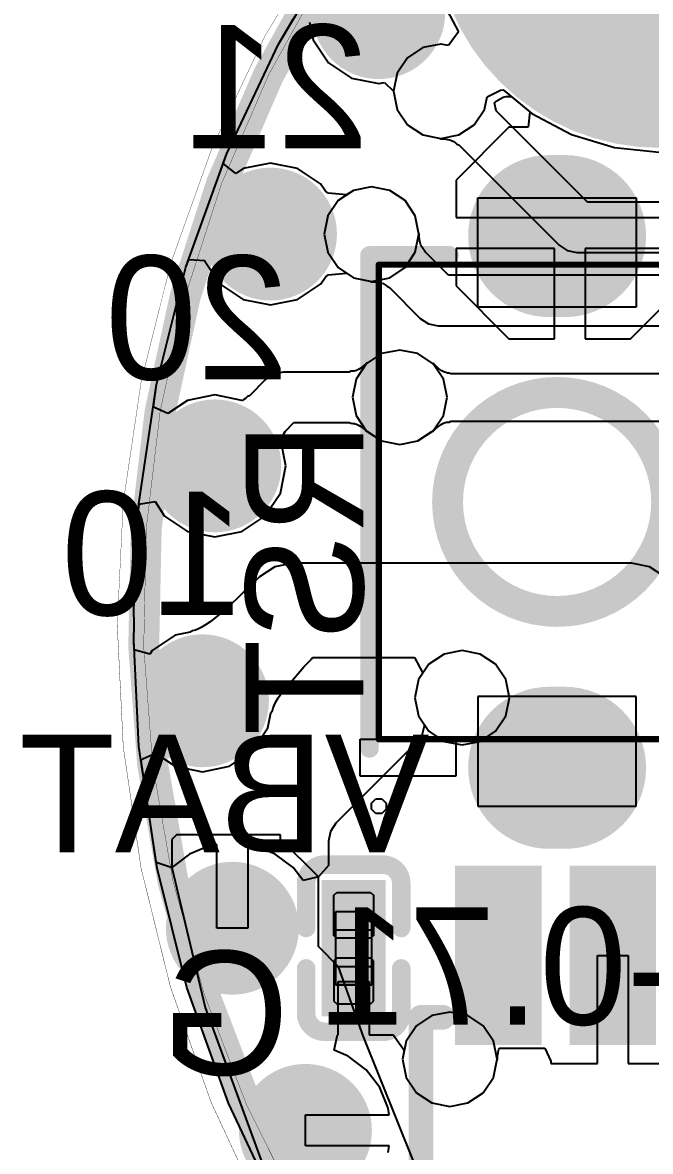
# Model space of a CAD drawing. Header units: millimetres. Extents: x 68 to 210, y 61 to 114.
# Drawn here: x 68.35 to 73.5, y 76.76 to 86.04 of the extents above; entities that cross this region are included whole.
import ezdxf

# ---------------------------------------------------------------- set-up
doc = ezdxf.new("R2010")
doc.units = ezdxf.units.MM
for name, color, linetype in [('BottomLayer', 5, 'Continuous'), ('BottomOverlay', 54, 'Continuous'), ('BottomPaste', 16, 'Continuous'), ('BottomSolder', 6, 'Continuous'), ('KeepOutLayer', 6, 'Continuous'), ('Mechanical15', 56, 'Continuous'), ('Mechanical4', 56, 'Continuous'), ('Mechanical5', 56, 'Continuous'), ('MidLayer1', 16, 'Continuous'), ('MidLayer2', 76, 'Continuous'), ('MultiLayer', 9, 'Continuous'), ('TopLayer', 1, 'Continuous'), ('TopOverlay', 2, 'Continuous'), ('TopSolder', 216, 'Continuous')]:
    doc.layers.add(name, color=color, linetype=linetype)

msp = doc.modelspace()

# ---------------------------------------------------------------- linework, layer by layer
at = {"layer": 'BottomLayer'}
for p, q in [((70.4489, 85.8635), (70.5711, 86.0675)), ((70.7053, 86.0442), (70.7341, 85.8994)), ((70.0242, 84.9656), (70.4489, 85.8635)), ((70.7341, 85.8994), (70.8604, 85.7104)), ((70.8604, 85.7104), (71.0494, 85.5841)), ((71.0494, 85.5841), (71.2724, 85.5397)), ((71.2724, 85.5397), (71.3212, 85.5494)), ((71.3212, 85.5494), (71.3945, 85.4761)), ((71.3945, 85.4761), (71.424, 85.3274)), ((72.1626, 85.4318), (72.274, 85.4863)), ((72.274, 85.4863), (72.2935, 85.4883)), ((72.2935, 85.4883), (72.5131, 85.308)), ((72.1418, 85.3274), (72.1626, 85.4318)), ((71.424, 85.3274), (71.5083, 85.2014)), ((72.0576, 85.2014), (72.1418, 85.3274)), ((72.5131, 85.308), (72.4997, 85.181)), ((71.5083, 85.2014), (71.6343, 85.1172)), ((72.3426, 85.181), (71.9081, 84.7465)), ((71.9316, 85.1172), (72.0576, 85.2014)), ((72.4997, 85.181), (72.3426, 85.181)), ((71.6343, 85.1172), (71.7829, 85.0876)), ((71.7829, 85.0876), (71.9316, 85.1172)), ((69.9946, 84.8829), (70.0242, 84.9656)), ((70.1001, 84.8006), (69.9946, 84.8829)), ((70.1604, 84.8409), (70.1001, 84.8006)), ((70.3834, 84.8853), (70.1604, 84.8409)), ((70.6064, 84.8409), (70.3834, 84.8853)), ((70.7954, 84.7146), (70.6064, 84.8409)), ((70.8342, 84.6566), (70.7954, 84.7146)), ((71.9081, 84.7465), (71.9081, 84.439)), ((70.8343, 84.6565), (70.8342, 84.6566)), ((70.8587, 84.6382), (70.8343, 84.6565)), ((71.0089, 84.6238), (70.8587, 84.6382)), ((71.0653, 84.6615), (71.0089, 84.6238)), ((71.214, 84.6911), (71.0653, 84.6615)), ((71.3626, 84.6615), (71.214, 84.6911)), ((71.4887, 84.5773), (71.3626, 84.6615)), ((71.5729, 84.4513), (71.4887, 84.5773)), ((71.6024, 84.3026), (71.5729, 84.4513)), ((71.9081, 84.439), (72.8421, 84.439)), ((72.8421, 84.439), (73.7761, 84.439)), ((71.5729, 84.1539), (71.6024, 84.3026)), ((71.4887, 84.0279), (71.5729, 84.1539)), ((72.7151, 84.185), (71.9081, 84.185)), ((71.9081, 84.185), (71.9081, 83.8775)), ((72.7151, 83.443), (72.7151, 84.185)), ((73.7761, 84.185), (72.9691, 84.185)), ((72.9691, 84.185), (72.9691, 83.443)), ((69.6896, 84.0304), (69.7126, 84.0947)), ((69.7126, 84.0947), (69.844, 84.085)), ((69.844, 84.085), (69.8451, 84.0796)), ((69.8451, 84.0796), (69.9714, 83.8906)), ((69.4483, 83.067), (69.6896, 84.0304)), ((70.8343, 83.9487), (70.8587, 83.967)), ((70.8587, 83.967), (71.0089, 83.9814)), ((71.0089, 83.9814), (71.0653, 83.9437)), ((71.3626, 83.9437), (71.4887, 84.0279)), ((69.9714, 83.8906), (70.1604, 83.7643)), ((70.6064, 83.7643), (70.7954, 83.8906)), ((70.7954, 83.8906), (70.8342, 83.9486)), ((70.8342, 83.9486), (70.8343, 83.9487)), ((71.0653, 83.9437), (71.214, 83.9141)), ((71.214, 83.9141), (71.3626, 83.9437)), ((71.9081, 83.8775), (72.3426, 83.443)), ((73.3416, 83.443), (73.7761, 83.8775)), ((70.1604, 83.7643), (70.3834, 83.7199)), ((70.3834, 83.7199), (70.6064, 83.7643)), ((72.3426, 83.443), (72.7151, 83.443)), ((72.9691, 83.443), (73.3416, 83.443)), ((71.2965, 83.3204), (71.1811, 83.2433)), ((71.4451, 83.3499), (71.2965, 83.3204)), ((71.5938, 83.3204), (71.4451, 83.3499)), ((71.7198, 83.2362), (71.5938, 83.3204)), ((71.1514, 83.222), (71.1379, 83.2105)), ((71.1684, 83.2383), (71.1514, 83.222)), ((71.1811, 83.2433), (71.1684, 83.2383)), ((71.804, 83.1101), (71.7198, 83.2362)), ((70.4108, 83.1529), (70.3436, 83.108)), ((70.4901, 83.1687), (70.4108, 83.1529)), ((71.0307, 83.1687), (70.4901, 83.1687)), ((71.0442, 83.175), (71.0307, 83.1687)), ((71.0606, 83.1757), (71.0442, 83.175)), ((71.0705, 83.1771), (71.0606, 83.1757)), ((71.0805, 83.1794), (71.0705, 83.1771)), ((71.0908, 83.1827), (71.0805, 83.1794)), ((71.1015, 83.1873), (71.0908, 83.1827)), ((71.1129, 83.1933), (71.1015, 83.1873)), ((71.1251, 83.201), (71.1129, 83.1933)), ((71.1379, 83.2105), (71.1251, 83.201)), ((69.4219, 82.8891), (69.4483, 83.067)), ((70.3436, 83.108), (70.21, 82.9744)), ((70.3436, 83.108), (70.3436, 83.108)), ((71.8336, 82.9615), (71.804, 83.1101)), ((69.9262, 82.9803), (69.7032, 82.9359)), ((70.1492, 82.9359), (69.9262, 82.9803)), ((70.1657, 82.9421), (70.1556, 82.9349)), ((70.1781, 82.9525), (70.1657, 82.9421)), ((70.1952, 82.9687), (70.1781, 82.9525)), ((70.21, 82.9744), (70.1952, 82.9687)), ((71.804, 82.8128), (71.8336, 82.9615)), ((69.4427, 82.8711), (69.4219, 82.8891)), ((69.5411, 82.8277), (69.4427, 82.8711)), ((69.7032, 82.9359), (69.5411, 82.8277)), ((70.153, 82.9334), (70.1492, 82.9359)), ((70.1556, 82.9349), (70.153, 82.9334)), ((70.503, 82.6814), (70.5759, 82.7543)), ((70.5759, 82.7543), (71.0307, 82.7543)), ((71.0307, 82.7543), (71.0442, 82.748)), ((71.7198, 82.6868), (71.804, 82.8128)), ((70.4811, 82.6495), (70.4973, 82.6666)), ((70.4973, 82.6666), (70.503, 82.6814)), ((71.0442, 82.748), (71.0606, 82.7472)), ((71.0606, 82.7472), (71.0705, 82.7459)), ((71.0705, 82.7459), (71.0805, 82.7436)), ((71.0805, 82.7436), (71.0908, 82.7402)), ((71.0908, 82.7402), (71.1015, 82.7356)), ((71.1015, 82.7356), (71.1129, 82.7296)), ((71.1129, 82.7296), (71.125, 82.722)), ((71.125, 82.722), (71.1379, 82.7125)), ((71.1379, 82.7125), (71.1515, 82.701)), ((71.1515, 82.701), (71.1684, 82.6846)), ((71.1684, 82.6846), (71.1811, 82.6796)), ((71.1811, 82.6796), (71.2965, 82.6026)), ((71.5938, 82.6026), (71.7198, 82.6868)), ((70.462, 82.6244), (70.4635, 82.627)), ((70.4645, 82.6206), (70.462, 82.6244)), ((70.4635, 82.627), (70.4707, 82.6371)), ((70.5089, 82.3976), (70.4645, 82.6206)), ((70.4707, 82.6371), (70.4811, 82.6495)), ((71.2965, 82.6026), (71.4451, 82.573)), ((71.4451, 82.573), (71.5938, 82.6026)), ((70.4645, 82.1746), (70.5089, 82.3976)), ((69.3181, 82.0868), (69.4354, 82.1035)), ((69.4354, 82.1035), (69.5142, 81.9856)), ((70.3382, 81.9856), (70.4645, 82.1746)), ((69.26, 81.2194), (69.302, 82.0745)), ((69.302, 82.0745), (69.3181, 82.0868)), ((69.5142, 81.9856), (69.7032, 81.8593)), ((70.1492, 81.8593), (70.3382, 81.9856)), ((69.7032, 81.8593), (69.9262, 81.8149)), ((69.9262, 81.8149), (70.1492, 81.8593)), ((70.419, 81.5692), (70.293, 81.485)), ((70.5677, 81.5988), (70.419, 81.5692)), ((73.3487, 81.5988), (70.5677, 81.5988)), ((73.4974, 81.5692), (73.3487, 81.5988)), ((73.6234, 81.485), (73.4974, 81.5692)), ((70.293, 81.485), (70.173, 81.365)), ((70.166, 81.3622), (70.1022, 81.2997)), ((70.173, 81.365), (70.166, 81.3622)), ((70.1022, 81.2997), (69.9872, 81.195)), ((69.2638, 81.0932), (69.26, 81.2194)), ((69.9872, 81.195), (69.8893, 81.1171)), ((69.2605, 80.9657), (69.264, 81.0927)), ((69.264, 81.0927), (69.2638, 81.0932)), ((69.264, 81.0927), (69.264, 81.0927)), ((69.8497, 81.0899), (69.8147, 81.069)), ((69.8893, 81.1171), (69.8497, 81.0899)), ((69.6016, 81.0055), (69.4126, 80.8792)), ((69.7249, 81.0301), (69.6016, 81.0055)), ((69.744, 81.0431), (69.7249, 81.0301)), ((69.7667, 81.0479), (69.744, 81.0431)), ((69.7866, 81.0552), (69.7667, 81.0479)), ((69.8147, 81.069), (69.7866, 81.0552)), ((69.2644, 80.8861), (69.2605, 80.9657)), ((69.3933, 80.8504), (69.2644, 80.8861)), ((69.4126, 80.8792), (69.3933, 80.8504)), ((70.6585, 80.7462), (70.7196, 80.8086)), ((70.7196, 80.8086), (70.7224, 80.8156)), ((70.7224, 80.8156), (70.7286, 80.8218)), ((70.7286, 80.8218), (71.5672, 80.8218)), ((71.5672, 80.8218), (71.6351, 80.6948)), ((70.4731, 80.5298), (70.6585, 80.7462)), ((71.5993, 80.6413), (71.5697, 80.4926)), ((71.6351, 80.6948), (71.5993, 80.6413)), ((70.4473, 80.4923), (70.4731, 80.5298)), ((70.4126, 80.4292), (70.4264, 80.4573)), ((70.4264, 80.4573), (70.4473, 80.4923)), ((71.5697, 80.4926), (71.5993, 80.3439)), ((70.3629, 80.2442), (70.3875, 80.3675)), ((70.3875, 80.3675), (70.4005, 80.3866)), ((70.4005, 80.3866), (70.4053, 80.4093)), ((70.4053, 80.4093), (70.4126, 80.4292)), ((71.5993, 80.3439), (71.6489, 80.2697)), ((71.6489, 80.2697), (71.6196, 80.1501)), ((70.2366, 80.0552), (70.3629, 80.2442)), ((71.5483, 80.0887), (70.9204, 79.4607)), ((71.6039, 80.1258), (71.5483, 80.0887)), ((71.5483, 80.0887), (71.5483, 80.0887)), ((71.6095, 80.1323), (71.6039, 80.1258)), ((71.6196, 80.1501), (71.6095, 80.1323)), ((69.3208, 79.9754), (69.3401, 79.9922)), ((69.445, 79.138), (69.3208, 79.9754)), ((69.3401, 79.9922), (69.44, 80.0368)), ((69.44, 80.0368), (69.6016, 79.9289)), ((70.0476, 79.9289), (70.2366, 80.0552)), ((69.6016, 79.9289), (69.8246, 79.8845)), ((69.8246, 79.8845), (70.0476, 79.9289)), ((70.9204, 79.4607), (70.8755, 79.3935)), ((69.6112, 79.3648), (69.5746, 79.3282)), ((69.5746, 79.3282), (69.5746, 79.0973)), ((70.4672, 79.3648), (69.6112, 79.3648)), ((70.4672, 79.33), (70.4672, 79.3648)), ((70.7779, 79.0194), (70.4672, 79.33)), ((70.8755, 79.3935), (70.8597, 79.3142)), ((69.8886, 79.2783), (69.7187, 79.2079)), ((69.944, 79.2856), (69.8886, 79.2783)), ((69.944, 78.5978), (69.944, 79.2856)), ((70.2533, 79.2783), (70.198, 79.2856)), ((70.198, 79.2856), (70.198, 78.5978)), ((70.4232, 79.2079), (70.2533, 79.2783)), ((70.8597, 79.3142), (70.8597, 79.3142)), ((70.8597, 79.3142), (70.8597, 79.1125)), ((69.5685, 79.0973), (69.445, 79.138)), ((69.7187, 79.2079), (69.5737, 79.0966)), ((70.5692, 79.0959), (70.4232, 79.2079)), ((69.5737, 79.0966), (69.5685, 79.0973)), ((69.5746, 79.0973), (69.8475, 77.9475)), ((70.6509, 78.9894), (70.5692, 79.0959)), ((70.8597, 79.1125), (70.7779, 79.0194)), ((70.7779, 79.0194), (70.6509, 78.9894)), ((70.7779, 78.4471), (70.7779, 79.0194)), ((70.198, 78.5978), (69.944, 78.5978)), ((70.9434, 78.2816), (70.7779, 78.4471)), ((73.0682, 77.4852), (73.0682, 78.3742)), ((73.0682, 78.3742), (73.3222, 78.3742)), ((73.3222, 78.3742), (73.3222, 77.4852)), ((71.1454, 77.7138), (70.9434, 78.2816)), ((70.9399, 77.7215), (70.9399, 78.1597)), ((70.9399, 78.1597), (71.1939, 78.1597)), ((71.1939, 78.1597), (71.1939, 77.7215)), ((69.8475, 77.9475), (70.3224, 76.6445)), ((70.9074, 77.5945), (70.9327, 77.7215)), ((70.9327, 77.7215), (70.9399, 77.7215)), ((71.5645, 76.6699), (71.1454, 77.7138)), ((71.1939, 77.7215), (71.3884, 77.7215)), ((71.3884, 77.7215), (71.3929, 77.7194)), ((71.3929, 77.7194), (71.4828, 77.5945)), ((71.0227, 77.5467), (70.9074, 77.5945)), ((71.4828, 77.5945), (71.4681, 77.5208)), ((72.2485, 77.5443), (72.2499, 77.5619)), ((72.2499, 77.5619), (72.2523, 77.5777)), ((72.2523, 77.5777), (72.2555, 77.5918)), ((72.2555, 77.5918), (72.2593, 77.6041)), ((72.2593, 77.6041), (72.2611, 77.6087)), ((72.2611, 77.6087), (72.267, 77.6121)), ((72.267, 77.6121), (72.2673, 77.6122)), ((72.2673, 77.6122), (72.6364, 77.6122)), ((72.6364, 77.6122), (72.6872, 77.5063)), ((71.1686, 77.4348), (71.0227, 77.5467)), ((71.4681, 77.5208), (71.4977, 77.3721)), ((72.2155, 77.3721), (72.2426, 77.5082)), ((72.2426, 77.5082), (72.248, 77.5207)), ((72.248, 77.5207), (72.2485, 77.5443)), ((72.6872, 77.5063), (72.6872, 77.4852)), ((72.6872, 77.4852), (73.0682, 77.4852)), ((73.3222, 77.4852), (73.7032, 77.4852)), ((71.2806, 77.2889), (71.1686, 77.4348)), ((71.4977, 77.3721), (71.5819, 77.2461)), ((72.1313, 77.2461), (72.2155, 77.3721)), ((71.3509, 77.1189), (71.2806, 77.2889)), ((71.5819, 77.2461), (71.7079, 77.1619)), ((72.0053, 77.1619), (72.1313, 77.2461)), ((71.3582, 77.0636), (71.3509, 77.1189)), ((71.7079, 77.1619), (71.8566, 77.1323)), ((71.8566, 77.1323), (72.0053, 77.1619)), ((70.6704, 76.8096), (70.6704, 77.0636)), ((70.6704, 77.0636), (71.3582, 77.0636)), ((71.3582, 76.8096), (70.6704, 76.8096)), ((71.3509, 76.7543), (71.3582, 76.8096))]:
    msp.add_line(p, q, dxfattribs=at)
for points, const_width in [([(72.7023, 86.8628, 1), (74.4523, 86.8628, 1)], 1.75), ([(71.0502, 86.1224, 1), (71.4946, 86.1224, 1)], 0.4445), ([(72.3654, 84.2861, 1), (72.9804, 84.2861, 1)], 0.615), ([(72.4954, 84.2861, 1), (73.1104, 84.2861, 1)], 0.615), ([(70.1611, 84.3026, 1), (70.6056, 84.3026, 1)], 0.4445), ([(69.7039, 82.3976, 1), (70.1484, 82.3976, 1)], 0.4445), ([(69.6024, 80.4672, 1), (70.0468, 80.4672, 1)], 0.4445), ([(72.3654, 79.9163, 1), (72.9804, 79.9163, 1)], 0.615), ([(72.4954, 79.9163, 1), (73.1104, 79.9163, 1)], 0.615), ([(69.8487, 78.5978, 1), (70.2932, 78.5978, 1)], 0.4445), ([(70.4482, 76.9366, 1), (70.8927, 76.9366, 1)], 0.4445)]:
    msp.add_lwpolyline(points, format="xyb", close=True, dxfattribs=dict(at, const_width=const_width))
at = {"layer": 'BottomLayer', "const_width": 1.23}
for points in [[(72.8029, 84.2861), (72.6729, 84.2861)], [(72.8029, 79.9163), (72.6729, 79.9163)]]:
    msp.add_lwpolyline(points, dxfattribs=at)
at = {"layer": 'BottomLayer'}
for points in [[(72.5094, 79.0092), (72.0014, 79.0092), (72.5094, 77.7392), (72.0014, 77.7392)], [(73.4492, 79.0092), (72.9412, 79.0092), (73.4492, 77.7392), (72.9412, 77.7392)], [(71.2289, 78.5239), (71.2289, 78.8924), (70.9049, 78.5239), (70.9049, 78.8924)], [(71.2289, 77.9755), (71.2289, 78.3439), (70.9049, 77.9755), (70.9049, 78.3439)]]:
    msp.add_solid(points, dxfattribs=at)
at = {"layer": 'BottomOverlay'}
for p, q in [((71.1205, 79.8464), (71.1205, 80.1512)), ((71.1205, 80.1512), (71.9055, 80.1512)), ((71.9055, 80.1512), (71.9055, 79.8464)), ((71.9055, 79.8464), (71.1205, 79.8464))]:
    msp.add_line(p, q, dxfattribs=at)
for points, const_width in [([(71.1967, 80.075), (71.1967, 84.1274)], 0.1524), ([(71.1967, 84.1274), (71.8547, 84.1274)], 0.1524), ([(70.8287, 79.121), (71.3051, 79.121)], 0.1524), ([(70.6763, 78.6001), (70.6763, 78.9686)], 0.1524), ([(71.4575, 78.6001), (71.4575, 78.9686)], 0.1524), ([(70.6763, 77.8993), (70.6763, 78.2677)], 0.1524), ([(71.4575, 77.8993), (71.4575, 78.2677)], 0.1524), ([(71.6204, 77.8662), (71.7982, 77.8662)], 0.2032), ([(71.6204, 76.2722), (71.6204, 77.8662)], 0.2032), ([(70.8287, 77.7469), (71.3051, 77.7469)], 0.1524)]:
    msp.add_lwpolyline(points, dxfattribs=dict(at, const_width=const_width))
for points, const_width in [([(71.1586, 84.1274, 1), (71.2348, 84.1274, 1)], 0.0762), ([(71.1586, 84.1274, 1), (71.2348, 84.1274, 1)], 0.0762), ([(71.8166, 84.1274, 1), (71.8928, 84.1274, 1)], 0.0762), ([(73.6379, 82.1013, 1), (71.8379, 82.1013, 1)], 0.254), ([(71.7744, 82.1013, 1), (71.9014, 82.1013, 1)], 0.127), ([(71.1586, 80.075, 1), (71.2348, 80.075, 1)], 0.0762), ([(70.7906, 79.121, 1), (70.8668, 79.121, 1)], 0.0762), ([(70.7906, 79.121, 1), (70.8668, 79.121, 1)], 0.0762), ([(71.267, 79.121, 1), (71.3432, 79.121, 1)], 0.0762), ([(71.267, 79.121, 1), (71.3432, 79.121, 1)], 0.0762), ([(70.6382, 78.9686, 1), (70.7144, 78.9686, 1)], 0.0762), ([(70.6382, 78.9686, 1), (70.7144, 78.9686, 1)], 0.0762), ([(71.4194, 78.9686, 1), (71.4956, 78.9686, 1)], 0.0762), ([(71.4194, 78.9686, 1), (71.4956, 78.9686, 1)], 0.0762), ([(70.6382, 78.6001, 1), (70.7144, 78.6001, 1)], 0.0762), ([(71.4194, 78.6001, 1), (71.4956, 78.6001, 1)], 0.0762), ([(70.6382, 78.2677, 1), (70.7144, 78.2677, 1)], 0.0762), ([(71.4194, 78.2677, 1), (71.4956, 78.2677, 1)], 0.0762), ([(70.6382, 77.8993, 1), (70.7144, 77.8993, 1)], 0.0762), ([(70.6382, 77.8993, 1), (70.7144, 77.8993, 1)], 0.0762), ([(71.4194, 77.8993, 1), (71.4956, 77.8993, 1)], 0.0762), ([(71.4194, 77.8993, 1), (71.4956, 77.8993, 1)], 0.0762), ([(71.5696, 77.8662, 1), (71.6712, 77.8662, 1)], 0.1016), ([(71.5696, 77.8662, 1), (71.6712, 77.8662, 1)], 0.1016), ([(71.7474, 77.8662, 1), (71.849, 77.8662, 1)], 0.1016), ([(70.7906, 77.7469, 1), (70.8668, 77.7469, 1)], 0.0762), ([(70.7906, 77.7469, 1), (70.8668, 77.7469, 1)], 0.0762), ([(71.267, 77.7469, 1), (71.3432, 77.7469, 1)], 0.0762), ([(71.267, 77.7469, 1), (71.3432, 77.7469, 1)], 0.0762)]:
    msp.add_lwpolyline(points, format="xyb", close=True, dxfattribs=dict(at, const_width=const_width))
at = {"layer": 'BottomOverlay', "const_width": 0.1524}
for points in [[(70.6763, 78.9686, -0.414214), (70.8287, 79.121)], [(71.3051, 79.121, -0.414214), (71.4575, 78.9686)], [(70.8287, 77.7469, -0.414214), (70.6763, 77.8993)], [(71.4575, 77.8993, -0.414214), (71.3051, 77.7469)]]:
    msp.add_lwpolyline(points, format="xyb", dxfattribs=at)
at = {"layer": 'BottomPaste'}
for p, q in [((70.9049, 78.8684), (70.9289, 78.8924)), ((70.9049, 78.5389), (70.9049, 78.8684)), ((70.9289, 78.8924), (71.2049, 78.8924)), ((71.2049, 78.8924), (71.2289, 78.8684)), ((71.2289, 78.8684), (71.2289, 78.5389)), ((70.9289, 78.5149), (70.9049, 78.5389)), ((71.2049, 78.5149), (70.9289, 78.5149)), ((71.2289, 78.5389), (71.2049, 78.5149)), ((70.9289, 78.3529), (70.9049, 78.3289)), ((70.9049, 78.3289), (70.9049, 77.9995)), ((71.2049, 78.3529), (70.9289, 78.3529)), ((71.2289, 78.3289), (71.2049, 78.3529)), ((71.2289, 77.9995), (71.2289, 78.3289)), ((70.9049, 77.9995), (70.9289, 77.9755)), ((70.9289, 77.9755), (71.2049, 77.9755)), ((71.2049, 77.9755), (71.2289, 77.9995))]:
    msp.add_line(p, q, dxfattribs=at)
for points, const_width in [([(71.0502, 86.1224, 1), (71.4946, 86.1224, 1)], 0.4445), ([(72.3654, 84.2861, 1), (72.9804, 84.2861, 1)], 0.615), ([(72.4954, 84.2861, 1), (73.1104, 84.2861, 1)], 0.615), ([(70.1611, 84.3026, 1), (70.6056, 84.3026, 1)], 0.4445), ([(69.7039, 82.3976, 1), (70.1484, 82.3976, 1)], 0.4445), ([(69.6024, 80.4672, 1), (70.0468, 80.4672, 1)], 0.4445), ([(72.3654, 79.9163, 1), (72.9804, 79.9163, 1)], 0.615), ([(72.4954, 79.9163, 1), (73.1104, 79.9163, 1)], 0.615), ([(69.8487, 78.5978, 1), (70.2932, 78.5978, 1)], 0.4445), ([(70.4482, 76.9366, 1), (70.8927, 76.9366, 1)], 0.4445)]:
    msp.add_lwpolyline(points, format="xyb", close=True, dxfattribs=dict(at, const_width=const_width))
at = {"layer": 'BottomPaste', "const_width": 1.23}
for points in [[(72.8029, 84.2861), (72.6729, 84.2861)], [(72.8029, 79.9163), (72.6729, 79.9163)]]:
    msp.add_lwpolyline(points, dxfattribs=at)
at = {"layer": 'BottomPaste'}
for points in [[(72.5094, 79.0092), (72.0014, 79.0092), (72.5094, 77.7392), (72.0014, 77.7392)], [(73.4492, 79.0092), (72.9412, 79.0092), (73.4492, 77.7392), (72.9412, 77.7392)], [(71.2289, 78.5239), (71.2289, 78.8924), (70.9049, 78.5239), (70.9049, 78.8924)], [(71.2289, 77.9755), (71.2289, 78.3439), (70.9049, 77.9755), (70.9049, 78.3439)]]:
    msp.add_solid(points, dxfattribs=at)
at = {"layer": 'BottomSolder'}
for points, const_width in [([(72.6515, 86.8628, 1), (74.5031, 86.8628, 1)], 1.8516), ([(70.9993, 86.1224, 1), (71.5455, 86.1224, 1)], 0.5461), ([(72.34, 84.2861, 1), (73.0058, 84.2861, 1)], 0.6658), ([(72.47, 84.2861, 1), (73.1358, 84.2861, 1)], 0.6658), ([(70.1103, 84.3026, 1), (70.6564, 84.3026, 1)], 0.5461), ([(69.6531, 82.3976, 1), (70.1992, 82.3976, 1)], 0.5461), ([(69.5515, 80.4672, 1), (70.0977, 80.4672, 1)], 0.5461), ([(72.34, 79.9163, 1), (73.0058, 79.9163, 1)], 0.6658), ([(72.47, 79.9163, 1), (73.1358, 79.9163, 1)], 0.6658), ([(69.7979, 78.5978, 1), (70.344, 78.5978, 1)], 0.5461), ([(70.3974, 76.9366, 1), (70.9435, 76.9366, 1)], 0.5461)]:
    msp.add_lwpolyline(points, format="xyb", close=True, dxfattribs=dict(at, const_width=const_width))
at = {"layer": 'BottomSolder', "const_width": 1.3316}
for points in [[(72.8029, 84.2861), (72.6729, 84.2861)], [(72.8029, 79.9163), (72.6729, 79.9163)]]:
    msp.add_lwpolyline(points, dxfattribs=at)
at = {"layer": 'BottomSolder'}
for points in [[(72.611, 79.1108), (71.8998, 79.1108), (72.611, 77.6376), (71.8998, 77.6376)], [(73.5508, 79.1108), (72.8396, 79.1108), (73.5508, 77.6376), (72.8396, 77.6376)], [(71.3305, 78.4223), (71.3305, 78.994), (70.8033, 78.4223), (70.8033, 78.994)], [(71.3305, 77.8739), (71.3305, 78.4455), (70.8033, 77.8739), (70.8033, 78.4455)]]:
    msp.add_solid(points, dxfattribs=at)
at = {"layer": 'KeepOutLayer'}
for points, const_width in [([(69.125, 81.0924, -1), (89.625, 81.0924)], 0.00254), ([(71.4228, 74.5715, -0.170555), (69.125, 81.0926)], 0.003)]:
    msp.add_lwpolyline(points, format="xyb", dxfattribs=dict(at, const_width=const_width))
for points, const_width in [([(69.1243, 81.0926, 1), (69.1257, 81.0926, 1)], 0.0015), ([(69.1244, 81.0924, 1), (69.1256, 81.0924, 1)], 0.00127)]:
    msp.add_lwpolyline(points, format="xyb", close=True, dxfattribs=dict(at, const_width=const_width))
at = {"layer": 'Mechanical15'}
for p, q in [((72.0879, 83.7012), (72.0879, 84.6012)), ((72.0879, 84.6012), (73.3879, 84.6012)), ((73.3879, 84.6012), (73.3879, 83.7012)), ((73.3879, 83.7012), (72.0879, 83.7012)), ((72.0879, 80.5012), (72.0879, 79.6012)), ((73.3879, 80.5012), (72.0879, 80.5012)), ((73.3879, 79.6012), (73.3879, 80.5012)), ((71.2128, 79.626), (71.248, 79.6611)), ((71.2128, 79.5763), (71.2128, 79.626)), ((71.248, 79.6611), (71.2977, 79.6611)), ((71.2977, 79.6611), (71.3328, 79.626)), ((71.3328, 79.626), (71.3328, 79.5763)), ((72.0879, 79.6012), (73.3879, 79.6012)), ((71.248, 79.5411), (71.2128, 79.5763)), ((71.2977, 79.5411), (71.248, 79.5411)), ((71.3328, 79.5763), (71.2977, 79.5411))]:
    msp.add_line(p, q, dxfattribs=at)
at = {"layer": 'Mechanical15', "const_width": 0.0508}
for points in [[(71.2729, 84.0512), (74.2029, 84.0512)], [(71.2729, 80.1512), (71.2729, 84.0512)], [(71.2729, 80.1512), (74.2029, 80.1512)]]:
    msp.add_lwpolyline(points, dxfattribs=at)
at = {"layer": 'Mechanical15', "const_width": 0.0254}
for points in [[(71.2602, 84.0512, 1), (71.2856, 84.0512, 1)], [(71.2602, 84.0512, 1), (71.2856, 84.0512, 1)], [(71.2602, 80.1512, 1), (71.2856, 80.1512, 1)], [(71.2602, 80.1512, 1), (71.2856, 80.1512, 1)]]:
    msp.add_lwpolyline(points, format="xyb", close=True, dxfattribs=at)
at = {"layer": 'Mechanical4'}
for p, q in [((71.2169, 78.7339), (70.9169, 78.7339)), ((70.9169, 78.7339), (70.9169, 78.1339)), ((71.2169, 78.1339), (71.2169, 78.7339)), ((70.9169, 78.1339), (71.2169, 78.1339))]:
    msp.add_line(p, q, dxfattribs=at)
at = {"layer": 'Mechanical5'}
for p, q in [((71.2169, 78.7339), (70.9169, 78.7339)), ((70.9169, 78.7339), (70.9169, 78.5839)), ((71.2169, 78.5839), (71.2169, 78.7339)), ((70.9169, 78.5839), (71.2169, 78.5839)), ((70.9169, 78.1339), (70.9169, 78.2839)), ((70.9169, 78.2839), (71.2169, 78.2839)), ((71.2169, 78.2839), (71.2169, 78.1339)), ((71.2169, 78.1339), (70.9169, 78.1339))]:
    msp.add_line(p, q, dxfattribs=at)
at = {"layer": 'MidLayer1'}
for p, q in [((70.4489, 85.8635), (70.9595, 86.7155)), ((71.8347, 86.1411), (71.9289, 85.965)), ((71.9289, 85.965), (71.8452, 85.8522)), ((70.0242, 84.9656), (70.4489, 85.8635)), ((71.6343, 85.835), (71.5083, 85.7508)), ((71.7829, 85.8645), (71.6343, 85.835)), ((71.8452, 85.8522), (71.7829, 85.8645)), ((71.5083, 85.7508), (71.424, 85.6247)), ((71.424, 85.6247), (71.3945, 85.4761)), ((71.3945, 85.4761), (71.424, 85.3274)), ((72.1626, 85.4318), (72.274, 85.4863)), ((72.274, 85.4863), (72.2935, 85.4883)), ((72.2935, 85.4883), (72.5294, 85.2946)), ((72.1418, 85.3274), (72.1626, 85.4318)), ((71.424, 85.3274), (71.5083, 85.2014)), ((72.0576, 85.2014), (72.1418, 85.3274)), ((72.5294, 85.2946), (72.8555, 85.1203)), ((71.5083, 85.2014), (71.6343, 85.1172)), ((71.9316, 85.1172), (72.0576, 85.2014)), ((71.6343, 85.1172), (71.7829, 85.0876)), ((71.7829, 85.0876), (71.9316, 85.1172)), ((72.8555, 85.1203), (73.2093, 85.013)), ((73.2093, 85.013), (73.5773, 84.9768)), ((69.6896, 84.0304), (70.0242, 84.9656)), ((71.0653, 84.6615), (70.9393, 84.5773)), ((71.214, 84.6911), (71.0653, 84.6615)), ((71.3626, 84.6615), (71.214, 84.6911)), ((71.4887, 84.5773), (71.3626, 84.6615)), ((70.9393, 84.5773), (70.8551, 84.4513)), ((71.5729, 84.4513), (71.4887, 84.5773)), ((70.8551, 84.4513), (70.8255, 84.3026)), ((71.6024, 84.3026), (71.5729, 84.4513)), ((70.8255, 84.3026), (70.8551, 84.1539)), ((71.5729, 84.1539), (71.6024, 84.3026)), ((70.8551, 84.1539), (70.9393, 84.0279)), ((71.4887, 84.0279), (71.5729, 84.1539)), ((69.4483, 83.067), (69.6896, 84.0304)), ((70.9393, 84.0279), (71.0653, 83.9437)), ((71.3626, 83.9437), (71.4887, 84.0279)), ((71.0653, 83.9437), (71.214, 83.9141)), ((71.214, 83.9141), (71.3626, 83.9437)), ((71.2965, 83.3204), (71.1704, 83.2362)), ((71.4451, 83.3499), (71.2965, 83.3204)), ((71.5938, 83.3204), (71.4451, 83.3499)), ((71.7198, 83.2362), (71.5938, 83.3204)), ((71.1704, 83.2362), (71.0862, 83.1101)), ((71.804, 83.1101), (71.7198, 83.2362)), ((69.3025, 82.0845), (69.4483, 83.067)), ((71.0862, 83.1101), (71.0567, 82.9615)), ((71.8336, 82.9615), (71.804, 83.1101)), ((71.0567, 82.9615), (71.0862, 82.8128)), ((71.804, 82.8128), (71.8336, 82.9615)), ((71.0862, 82.8128), (71.1704, 82.6868)), ((71.7198, 82.6868), (71.804, 82.8128)), ((71.1704, 82.6868), (71.2965, 82.6026)), ((71.5938, 82.6026), (71.7198, 82.6868)), ((71.2965, 82.6026), (71.4451, 82.573)), ((71.4451, 82.573), (71.5938, 82.6026)), ((69.26, 81.2194), (69.3025, 82.0845)), ((69.2638, 81.0932), (69.26, 81.2194)), ((69.2605, 80.9657), (69.264, 81.0927)), ((69.264, 81.0927), (69.2638, 81.0932)), ((69.264, 81.0927), (69.264, 81.0927)), ((69.3034, 80.0926), (69.2605, 80.9657)), ((71.8095, 80.8515), (71.6835, 80.7673)), ((71.9582, 80.8811), (71.8095, 80.8515)), ((72.1069, 80.8515), (71.9582, 80.8811)), ((72.2329, 80.7673), (72.1069, 80.8515)), ((71.6835, 80.7673), (71.5993, 80.6413)), ((72.3171, 80.6413), (72.2329, 80.7673)), ((71.5993, 80.6413), (71.5697, 80.4926)), ((72.3467, 80.4926), (72.3171, 80.6413)), ((71.5697, 80.4926), (71.5993, 80.3439)), ((72.3171, 80.3439), (72.3467, 80.4926)), ((71.5993, 80.3439), (71.6835, 80.2179)), ((72.2329, 80.2179), (72.3171, 80.3439)), ((71.6835, 80.2179), (71.8095, 80.1337)), ((72.1069, 80.1337), (72.2329, 80.2179)), ((69.4517, 79.0927), (69.3034, 80.0926)), ((71.8095, 80.1337), (71.9582, 80.1041)), ((71.9582, 80.1041), (72.1069, 80.1337)), ((69.6973, 78.1121), (69.4517, 79.0927)), ((70.0379, 77.1603), (69.6973, 78.1121)), ((71.7079, 77.8797), (71.5819, 77.7955)), ((71.8566, 77.9093), (71.7079, 77.8797)), ((72.0053, 77.8797), (71.8566, 77.9093)), ((72.1313, 77.7955), (72.0053, 77.8797)), ((71.5819, 77.7955), (71.4977, 77.6695)), ((72.2155, 77.6695), (72.1313, 77.7955)), ((71.4977, 77.6695), (71.4681, 77.5208)), ((72.2451, 77.5208), (72.2155, 77.6695)), ((71.4681, 77.5208), (71.4977, 77.3721)), ((72.2155, 77.3721), (72.2451, 77.5208)), ((71.4977, 77.3721), (71.5819, 77.2461)), ((72.1313, 77.2461), (72.2155, 77.3721)), ((71.5819, 77.2461), (71.7079, 77.1619)), ((72.0053, 77.1619), (72.1313, 77.2461)), ((70.4701, 76.2465), (70.0379, 77.1603)), ((71.7079, 77.1619), (71.8566, 77.1323)), ((71.8566, 77.1323), (72.0053, 77.1619))]:
    msp.add_line(p, q, dxfattribs=at)
at = {"layer": 'MidLayer1', "const_width": 1.75}
msp.add_lwpolyline([(72.7023, 86.8628, 1), (74.4523, 86.8628, 1)], format="xyb", close=True, dxfattribs=at)
at = {"layer": 'MidLayer2'}
for p, q in [((70.4489, 85.8635), (70.9595, 86.7155)), ((71.8347, 86.1411), (71.9289, 85.965)), ((71.9289, 85.965), (71.8452, 85.8522)), ((70.0242, 84.9656), (70.4489, 85.8635)), ((71.6343, 85.835), (71.5083, 85.7508)), ((71.7829, 85.8645), (71.6343, 85.835)), ((71.8452, 85.8522), (71.7829, 85.8645)), ((71.5083, 85.7508), (71.424, 85.6247)), ((71.424, 85.6247), (71.3945, 85.4761)), ((71.3945, 85.4761), (71.424, 85.3274)), ((72.2249, 85.3802), (72.2373, 85.3957)), ((72.2362, 85.3159), (72.2249, 85.3802)), ((72.2373, 85.3957), (72.2939, 85.4278)), ((72.2939, 85.4278), (72.3201, 85.4344)), ((72.3201, 85.4344), (72.3206, 85.4345)), ((72.3206, 85.4345), (72.3609, 85.4329)), ((72.3609, 85.4329), (72.5294, 85.2946)), ((71.424, 85.3274), (71.5083, 85.2014)), ((72.9864, 84.5657), (72.2362, 85.3159)), ((72.5294, 85.2946), (72.8555, 85.1203)), ((71.5083, 85.2014), (71.6343, 85.1172)), ((71.6343, 85.1172), (71.7703, 85.0901)), ((71.7703, 85.0901), (71.7828, 85.0847)), ((71.7828, 85.0847), (71.8064, 85.0842)), ((71.8064, 85.0842), (71.8241, 85.0828)), ((71.8241, 85.0828), (71.8399, 85.0804)), ((71.8399, 85.0804), (71.8539, 85.0772)), ((71.8539, 85.0772), (71.8662, 85.0734)), ((71.8662, 85.0734), (71.8771, 85.069)), ((72.8555, 85.1203), (73.2093, 85.013)), ((71.8771, 85.069), (71.8867, 85.0642)), ((71.8867, 85.0642), (71.8953, 85.0587)), ((71.8953, 85.0587), (71.9033, 85.0527)), ((71.9033, 85.0527), (71.9154, 85.0416)), ((71.9154, 85.0416), (71.9295, 85.0365)), ((71.9295, 85.0365), (72.754, 84.212)), ((73.2093, 85.013), (73.5773, 84.9768)), ((69.6896, 84.0304), (70.0242, 84.9656)), ((71.0653, 84.6615), (70.9393, 84.5773)), ((71.214, 84.6911), (71.0653, 84.6615)), ((71.3626, 84.6615), (71.214, 84.6911)), ((71.4887, 84.5773), (71.3626, 84.6615)), ((70.9393, 84.5773), (70.8551, 84.4513)), ((71.5729, 84.4513), (71.4887, 84.5773)), ((77.5585, 84.5657), (72.9864, 84.5657)), ((70.8551, 84.4513), (70.8255, 84.3026)), ((71.5999, 84.3152), (71.5729, 84.4513)), ((70.8255, 84.3026), (70.8551, 84.1539)), ((71.6054, 84.3027), (71.5999, 84.3152)), ((71.6059, 84.2791), (71.6054, 84.3027)), ((71.6073, 84.2615), (71.6059, 84.2791)), ((71.6097, 84.2457), (71.6073, 84.2615)), ((71.6128, 84.2316), (71.6097, 84.2457)), ((70.8551, 84.1539), (70.9393, 84.0279)), ((71.6166, 84.2193), (71.6128, 84.2316)), ((71.621, 84.2085), (71.6166, 84.2193)), ((71.6259, 84.1989), (71.621, 84.2085)), ((71.6313, 84.1902), (71.6259, 84.1989)), ((71.6374, 84.1822), (71.6313, 84.1902)), ((71.6484, 84.1701), (71.6374, 84.1822)), ((71.6535, 84.1561), (71.6484, 84.1701)), ((71.8459, 83.9637), (71.6535, 84.1561)), ((72.754, 84.212), (72.8213, 84.1671)), ((72.8213, 84.1671), (72.9005, 84.1513)), ((72.9005, 84.1513), (72.9006, 84.1513)), ((72.9006, 84.1513), (77.5585, 84.1513)), ((69.4483, 83.067), (69.6896, 84.0304)), ((70.9393, 84.0279), (71.0653, 83.9437)), ((77.5614, 83.9637), (71.8459, 83.9637)), ((71.0653, 83.9437), (71.2014, 83.9166)), ((71.2014, 83.9166), (71.2139, 83.9112)), ((71.2139, 83.9112), (71.2375, 83.9107)), ((71.2375, 83.9107), (71.2551, 83.9093)), ((71.2551, 83.9093), (71.2709, 83.9069)), ((71.2709, 83.9069), (71.2849, 83.9037)), ((71.2849, 83.9037), (71.2972, 83.8999)), ((71.2972, 83.8999), (71.3081, 83.8956)), ((71.3081, 83.8956), (71.3177, 83.8907)), ((71.3177, 83.8907), (71.3264, 83.8853)), ((71.3264, 83.8853), (71.3344, 83.8792)), ((71.3344, 83.8792), (71.3465, 83.8682)), ((71.3465, 83.8682), (71.3605, 83.8631)), ((71.3605, 83.8631), (71.6136, 83.61)), ((71.6136, 83.61), (71.6808, 83.5651)), ((71.6808, 83.5651), (71.7601, 83.5493)), ((71.7601, 83.5493), (71.7601, 83.5493)), ((71.7601, 83.5493), (78.1293, 83.5493)), ((71.2965, 83.3204), (71.1704, 83.2362)), ((71.4451, 83.3499), (71.2965, 83.3204)), ((71.5938, 83.3204), (71.4451, 83.3499)), ((71.7157, 83.2389), (71.5938, 83.3204)), ((71.1704, 83.2362), (71.0862, 83.1101)), ((71.725, 83.2351), (71.7157, 83.2389)), ((71.7445, 83.2158), (71.725, 83.2351)), ((71.7607, 83.2014), (71.7445, 83.2158)), ((71.7758, 83.1895), (71.7607, 83.2014)), ((71.7896, 83.18), (71.7758, 83.1895)), ((71.8021, 83.1727), (71.7896, 83.18)), ((71.8131, 83.1674), (71.8021, 83.1727)), ((71.8226, 83.1638), (71.8131, 83.1674)), ((71.8308, 83.1616), (71.8226, 83.1638)), ((71.8378, 83.1605), (71.8308, 83.1616)), ((71.8516, 83.1597), (71.8378, 83.1605)), ((71.8652, 83.1532), (71.8516, 83.1597)), ((78.0961, 83.1532), (71.8652, 83.1532)), ((69.3025, 82.0845), (69.4483, 83.067)), ((71.0862, 83.1101), (71.0567, 82.9615)), ((71.0567, 82.9615), (71.0862, 82.8128)), ((71.0862, 82.8128), (71.1704, 82.6868)), ((71.8109, 82.7504), (71.8208, 82.754)), ((71.8208, 82.754), (71.8293, 82.7563)), ((71.8293, 82.7563), (71.8365, 82.7574)), ((71.8365, 82.7574), (71.8502, 82.7582)), ((71.8502, 82.7582), (71.8638, 82.7647)), ((71.8638, 82.7647), (77.8981, 82.7647)), ((71.1704, 82.6868), (71.2965, 82.6026)), ((71.5938, 82.6026), (71.7045, 82.6765)), ((71.7045, 82.6765), (71.7196, 82.6824)), ((71.7196, 82.6824), (71.7397, 82.7015)), ((71.7397, 82.7015), (71.7564, 82.716)), ((71.7564, 82.716), (71.7721, 82.728)), ((71.7721, 82.728), (71.7865, 82.7376)), ((71.7865, 82.7376), (71.7995, 82.745)), ((71.7995, 82.745), (71.8109, 82.7504)), ((71.2965, 82.6026), (71.4451, 82.573)), ((71.4451, 82.573), (71.5938, 82.6026)), ((69.26, 81.2194), (69.3025, 82.0845)), ((69.2638, 81.0932), (69.26, 81.2194)), ((69.2605, 80.9657), (69.264, 81.0927)), ((69.264, 81.0927), (69.2638, 81.0932)), ((69.264, 81.0927), (69.264, 81.0927)), ((69.3034, 80.0926), (69.2605, 80.9657)), ((71.8095, 80.8515), (71.6835, 80.7673)), ((71.9582, 80.8811), (71.8095, 80.8515)), ((72.1069, 80.8515), (71.9582, 80.8811)), ((72.2329, 80.7673), (72.1069, 80.8515)), ((71.6835, 80.7673), (71.5993, 80.6413)), ((72.3171, 80.6413), (72.2329, 80.7673)), ((71.5993, 80.6413), (71.5697, 80.4926)), ((72.3467, 80.4926), (72.3171, 80.6413)), ((71.5697, 80.4926), (71.5993, 80.3439)), ((72.3171, 80.3439), (72.3467, 80.4926)), ((71.5993, 80.3439), (71.6835, 80.2179)), ((72.2329, 80.2179), (72.3171, 80.3439)), ((71.6835, 80.2179), (71.8095, 80.1337)), ((72.1069, 80.1337), (72.2329, 80.2179)), ((69.4517, 79.0927), (69.3034, 80.0926)), ((71.8095, 80.1337), (71.9582, 80.1041)), ((71.9582, 80.1041), (72.1069, 80.1337)), ((69.6973, 78.1121), (69.4517, 79.0927)), ((70.0379, 77.1603), (69.6973, 78.1121)), ((71.7079, 77.8797), (71.5819, 77.7955)), ((71.8566, 77.9093), (71.7079, 77.8797)), ((72.0053, 77.8797), (71.8566, 77.9093)), ((72.1313, 77.7955), (72.0053, 77.8797)), ((71.5819, 77.7955), (71.4977, 77.6695)), ((72.2155, 77.6695), (72.1313, 77.7955)), ((71.4977, 77.6695), (71.4681, 77.5208)), ((72.2451, 77.5208), (72.2155, 77.6695)), ((71.4681, 77.5208), (71.4977, 77.3721)), ((72.2155, 77.3721), (72.2451, 77.5208)), ((71.4977, 77.3721), (71.5819, 77.2461)), ((72.1313, 77.2461), (72.2155, 77.3721)), ((71.5819, 77.2461), (71.7079, 77.1619)), ((72.0053, 77.1619), (72.1313, 77.2461)), ((70.4701, 76.2465), (70.0379, 77.1603)), ((71.7079, 77.1619), (71.8566, 77.1323)), ((71.8566, 77.1323), (72.0053, 77.1619))]:
    msp.add_line(p, q, dxfattribs=at)
at = {"layer": 'MidLayer2', "const_width": 1.75}
msp.add_lwpolyline([(72.7023, 86.8628, 1), (74.4523, 86.8628, 1)], format="xyb", close=True, dxfattribs=at)
at = {"layer": 'MultiLayer', "const_width": 1.75}
msp.add_lwpolyline([(72.7023, 86.8628, 1), (74.4523, 86.8628, 1)], format="xyb", close=True, dxfattribs=at)
at = {"layer": 'TopLayer', "const_width": 1.75}
msp.add_lwpolyline([(72.7023, 86.8628, 1), (74.4523, 86.8628, 1)], format="xyb", close=True, dxfattribs=at)
at = {"layer": 'TopOverlay'}
for points, const_width in [([(71.1394, 75.4492, -1.915428), (87.6038, 75.4487)], 0.254), ([(71.1394, 75.4492, -1.915426), (87.6038, 75.4487)], 0.00254)]:
    msp.add_lwpolyline(points, format="xyb", dxfattribs=dict(at, const_width=const_width))
at = {"layer": 'TopSolder', "const_width": 1.8516}
msp.add_lwpolyline([(72.6515, 86.8628, 1), (74.5031, 86.8628, 1)], format="xyb", close=True, dxfattribs=at)

# ---------------------------------------------------------------- texts
at = {"layer": 'BottomOverlay', "text_generation_flag": 2}
for s, height, rotation, p in [('21', 1.016, 360, (71.1937, 85.0062)), ('20', 1.016, 360, (70.5358, 83.1088)), ('RST', 0.9652, 90, (71.1454, 82.7634)), ('10', 1.016, 360, (70.1751, 81.1708)), ('VBAT', 0.9652, 360, (71.689, 79.2226)), ('ESP32-C3-LCD-0.71', 0.9652, 360, (82.8497, 77.8053)), ('G', 1.016, 360, (70.5383, 77.3938))]:
    msp.add_text(s, height=height, rotation=rotation, dxfattribs=at).set_placement(p)

doc.saveas('drawing.dxf')
